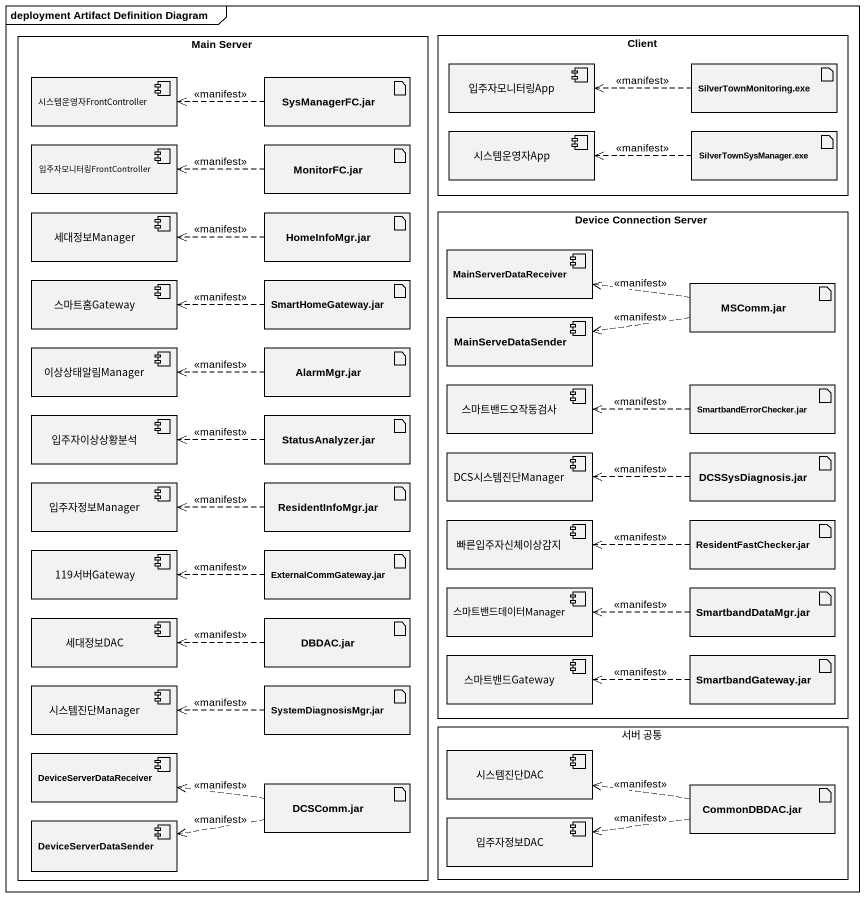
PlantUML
@startuml
mainframe deployment Artifact Definition Diagram
rectangle "Main Server" as Main_Server {
  component 시스템운영자FrontController
  artifact "SysManagerFC.jar" as SysManagerFC_jar
  component 입주자모니터링FrontController
  artifact "MonitorFC.jar" as MonitorFC_jar
  component 세대정보Manager
  artifact "HomeInfoMgr.jar" as HomeInfoMgr_jar
  component 스마트홈Gateway
  artifact "SmartHomeGateway.jar" as SmartHomeGateway_jar
  component 이상상태알림Manager
  artifact "AlarmMgr.jar" as AlarmMgr_jar
  component 입주자이상상황분석
  artifact "StatusAnalyzer.jar" as StatusAnalyzer_jar
  component 입주자정보Manager
  artifact "ResidentInfoMgr.jar" as ResidentInfoMgr_jar
  component "119서버Gateway" as c119서버Gateway
  artifact "ExternalCommGateway.jar" as ExternalCommGateway_jar
  component 세대정보DAC
  artifact "DBDAC.jar" as DBDAC_jar
  component 시스템진단Manager
  artifact "SystemDiagnosisMgr.jar" as SystemDiagnosisMgr_jar
  component DeviceServerDataReceiver
  component DeviceServerDataSender
  artifact "DCSComm.jar" as DCSComm_jar
}
rectangle Client {
  component 입주자모니터링App
  artifact "SilverTownMonitoring.exe" as SilverTownMonitoring_exe
  component 시스템운영자App
  artifact "SilverTownSysManager.exe" as SilverTownSysManager_exe
}
rectangle "Device Connection Server" as Device_Connection_Server {
  component MainServerDataReceiver
  artifact "MSComm.jar" as MSComm_jar
  component MainServeDataSender
  component 스마트밴드오작동검사
  artifact "SmartbandErrorChecker.jar" as SmartbandErrorChecker_jar
  component DCS시스템진단Manager
  artifact "DCSSysDiagnosis.jar" as DCSSysDiagnosis_jar
  component 빠른입주자신체이상감지
  artifact "ResidentFastChecker.jar" as ResidentFastChecker_jar
  component 스마트밴드데이터Manager
  artifact "SmartbandDataMgr.jar" as SmartbandDataMgr_jar
  component 스마트밴드Gateway
  artifact "SmartbandGateway.jar" as SmartbandGateway_jar
}
rectangle "서버 공통" as 서버_공통 {
  component 시스템진단DAC
  component 입주자정보DAC
  artifact "CommonDBDAC.jar" as CommonDBDAC_jar
}
SilverTownMonitoring_exe .left.> 입주자모니터링App : <<manifest>>
SysManagerFC_jar .left.> 시스템운영자FrontController : <<manifest>>
MonitorFC_jar .left.> 입주자모니터링FrontController : <<manifest>>
SilverTownSysManager_exe .left.> 시스템운영자App : <<manifest>>
HomeInfoMgr_jar .left.> 세대정보Manager : <<manifest>>
SmartHomeGateway_jar .left.> 스마트홈Gateway : <<manifest>>
MSComm_jar .left.> MainServerDataReceiver : <<manifest>>
MSComm_jar .left.> MainServeDataSender : <<manifest>>
AlarmMgr_jar .left.> 이상상태알림Manager : <<manifest>>
StatusAnalyzer_jar .left.> 입주자이상상황분석 : <<manifest>>
SmartbandErrorChecker_jar .left.> 스마트밴드오작동검사 : <<manifest>>
DCSSysDiagnosis_jar .left.> DCS시스템진단Manager : <<manifest>>
ResidentInfoMgr_jar .left.> 입주자정보Manager : <<manifest>>
ExternalCommGateway_jar .left.> c119서버Gateway : <<manifest>>
ResidentFastChecker_jar .left.> 빠른입주자신체이상감지 : <<manifest>>
SmartbandDataMgr_jar .left.> 스마트밴드데이터Manager : <<manifest>>
DBDAC_jar .left.> 세대정보DAC : <<manifest>>
SystemDiagnosisMgr_jar .left.> 시스템진단Manager : <<manifest>>
SmartbandGateway_jar .left.> 스마트밴드Gateway : <<manifest>>
DCSComm_jar .left.> DeviceServerDataReceiver : <<manifest>>
DCSComm_jar .left.> DeviceServerDataSender : <<manifest>>
CommonDBDAC_jar .left.> 시스템진단DAC : <<manifest>>
CommonDBDAC_jar .left.> 입주자정보DAC : <<manifest>>
@enduml
